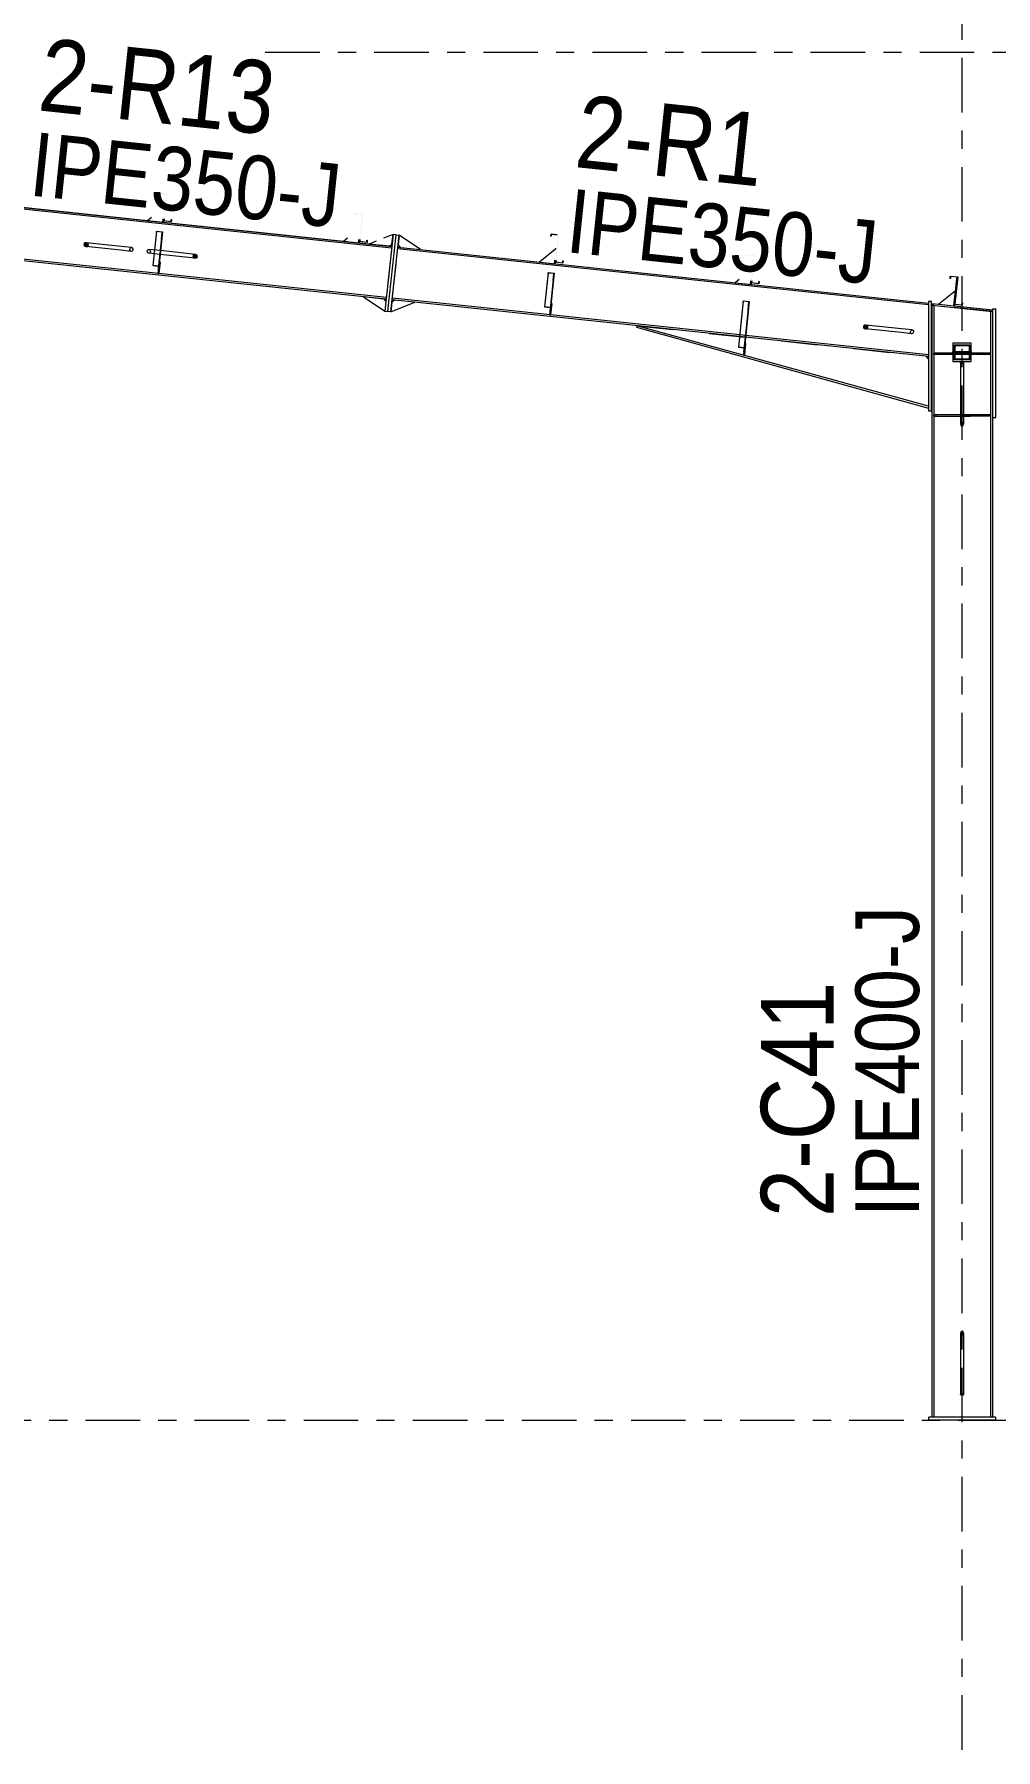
# Model space of a CAD drawing. Header units: millimetres. Extents: x -94 to 729, y -75 to 499.
# Drawn here: x 464.7 to 517.6, y 164.7 to 259 of the extents above; entities that cross this region are included whole.
import ezdxf

# ---------------------------------------------------------------- set-up
doc = ezdxf.new("R2010")
doc.units = ezdxf.units.MM
for name, pattern in [('XKITLINE00', [0]), ('XKITLINE02', [4, 2, -2]), ('XKITLINE03', [6, 3, -1, 1, -1])]:
    doc.linetypes.add(name, pattern=pattern)
for name, color, linetype, lineweight in [('Part', 2, 'Continuous', 0), ('PartMark', 7, 'Continuous', 0), ('S-grid', 1, 'Continuous', 0)]:
    doc.layers.add(name, color=color, linetype=linetype, lineweight=lineweight)
doc.styles.add('ARIAL', font='ARIAL.TTF')

# ---------------------------------------------------------------- blocks, each defined once
blk = doc.blocks.new('*A283')
at = {"layer": 'Part'}
blk.add_hatch(color=3, dxfattribs=at).paths.add_polyline_path([(515.706, 244.11), (515.718, 244.22), (515.733, 244.218), (515.719, 244.094), (515.305, 244.138), (515.463, 245.631), (515.078, 245.671), (515.067, 245.562), (515.052, 245.564), (515.065, 245.688), (515.479, 245.644), (515.322, 244.151)], flags=17)
blk = doc.blocks.new('*A284')
at = {"layer": 'Part'}
blk.add_hatch(color=3, dxfattribs=at).paths.add_polyline_path([(504.518, 245.29), (504.53, 245.4), (504.545, 245.398), (504.531, 245.274), (504.117, 245.318), (504.275, 246.811), (503.89, 246.852), (503.879, 246.742), (503.864, 246.744), (503.877, 246.868), (504.291, 246.824), (504.134, 245.331)], flags=17)
blk = doc.blocks.new('*A285')
at = {"layer": 'Part'}
blk.add_hatch(color=3, dxfattribs=at).paths.add_polyline_path([(493.745, 246.427), (493.756, 246.536), (493.771, 246.535), (493.758, 246.41), (493.344, 246.454), (493.501, 247.947), (493.117, 247.988), (493.105, 247.879), (493.09, 247.88), (493.103, 248.004), (493.518, 247.961), (493.36, 246.467)], flags=17)
blk = doc.blocks.new('*A286')
at = {"layer": 'Part'}
h = blk.add_hatch(color=3, dxfattribs=at)
h.paths.add_polyline_path([(515.295, 241.085), (515.295, 241.918), (516.128, 241.918), (516.128, 241.085)], flags=17)
h.paths.add_polyline_path([(515.328, 241.885), (515.328, 241.118), (516.095, 241.118), (516.095, 241.885)])
blk = doc.blocks.new('*A288')
at = {"layer": 'Part'}
blk.add_hatch(color=3, dxfattribs=at).paths.add_polyline_path([(503.676, 244.315), (503.679, 244.338), (504.01, 244.303), (503.962, 243.85), (503.946, 243.852), (503.991, 244.282)], flags=17)
blk = doc.blocks.new('*A289')
at = {"layer": 'Part'}
blk.add_hatch(color=3, dxfattribs=at).paths.add_polyline_path([(492.946, 245.862), (492.948, 245.882), (493.28, 245.847), (493.237, 245.446), (493.221, 245.447), (493.261, 245.829)], flags=17)
blk = doc.blocks.new('*A355')
at = {"layer": 'Part'}
blk.add_hatch(color=3, dxfattribs=at).paths.add_polyline_path([(515.706, 244.11), (515.718, 244.22), (515.733, 244.218), (515.719, 244.094), (515.305, 244.138), (515.463, 245.631), (515.078, 245.671), (515.067, 245.562), (515.052, 245.564), (515.065, 245.688), (515.479, 245.644), (515.322, 244.151)], flags=17)
blk = doc.blocks.new('*A356')
at = {"layer": 'Part'}
blk.add_hatch(color=3, dxfattribs=at).paths.add_polyline_path([(504.518, 245.29), (504.53, 245.4), (504.545, 245.398), (504.531, 245.274), (504.117, 245.318), (504.275, 246.811), (503.89, 246.852), (503.879, 246.742), (503.864, 246.744), (503.877, 246.868), (504.291, 246.824), (504.134, 245.331)], flags=17)
blk = doc.blocks.new('*A357')
at = {"layer": 'Part'}
blk.add_hatch(color=3, dxfattribs=at).paths.add_polyline_path([(493.745, 246.427), (493.756, 246.536), (493.771, 246.535), (493.758, 246.41), (493.344, 246.454), (493.501, 247.947), (493.117, 247.988), (493.105, 247.879), (493.09, 247.88), (493.103, 248.004), (493.518, 247.961), (493.36, 246.467)], flags=17)
blk = doc.blocks.new('*A361')
at = {"layer": 'Part'}
blk.add_hatch(color=3, dxfattribs=at).paths.add_polyline_path([(515.711, 237.674), (515.77, 237.641), (515.795, 237.561), (515.77, 237.481), (515.711, 237.447), (515.652, 237.481), (515.628, 237.561), (515.652, 237.641)], flags=17)
blk = doc.blocks.new('*A362')
at = {"layer": 'Part'}
blk.add_hatch(color=3, dxfattribs=at).paths.add_polyline_path([(515.711, 187.698), (515.77, 187.665), (515.795, 187.585), (515.77, 187.505), (515.711, 187.471), (515.652, 187.505), (515.628, 187.585), (515.652, 187.665)], flags=17)
blk = doc.blocks.new('*A369')
at = {"layer": 'Part'}
blk.add_hatch(color=3, dxfattribs=at).paths.add_polyline_path([(482.971, 247.563), (482.983, 247.672), (482.997, 247.671), (482.984, 247.547), (482.57, 247.59), (482.728, 249.084), (482.343, 249.124), (482.331, 249.015), (482.317, 249.016), (482.33, 249.141), (482.744, 249.097), (482.586, 247.604)], flags=17)
blk = doc.blocks.new('*A370')
at = {"layer": 'Part'}
blk.add_hatch(color=3, dxfattribs=at).paths.add_polyline_path([(472.197, 248.699), (472.209, 248.809), (472.224, 248.807), (472.211, 248.683), (471.796, 248.727), (471.954, 250.22), (471.569, 250.261), (471.558, 250.151), (471.543, 250.153), (471.556, 250.277), (471.97, 250.233), (471.813, 248.74)], flags=17)
blk = doc.blocks.new('*A374')
at = {"layer": 'Part'}
blk.add_hatch(color=3, dxfattribs=at).paths.add_polyline_path([(473.602, 246.867), (473.644, 246.824), (473.656, 246.771), (473.633, 246.721), (473.583, 246.688), (473.519, 246.681), (473.458, 246.701), (473.416, 246.744), (473.405, 246.797), (473.427, 246.847), (473.477, 246.88), (473.541, 246.888)], flags=17)
blk = doc.blocks.new('*A376')
at = {"layer": 'Part'}
blk.add_hatch(color=3, dxfattribs=at).paths.add_polyline_path([(510.483, 242.977), (510.525, 242.934), (510.536, 242.881), (510.514, 242.831), (510.464, 242.798), (510.4, 242.79), (510.338, 242.811), (510.296, 242.854), (510.285, 242.907), (510.307, 242.957), (510.357, 242.99), (510.421, 242.998)], flags=17)
blk = doc.blocks.new('*A377')
at = {"layer": 'Part'}
blk.add_hatch(color=3, dxfattribs=at).paths.add_polyline_path([(467.609, 247.499), (467.65, 247.457), (467.662, 247.403), (467.639, 247.353), (467.59, 247.32), (467.526, 247.313), (467.465, 247.333), (467.424, 247.376), (467.412, 247.429), (467.435, 247.479), (467.484, 247.513), (467.548, 247.52)], flags=17)
blk = doc.blocks.new('*A378')
at = {"layer": 'Part'}
blk.add_hatch(color=3, dxfattribs=at).paths.add_polyline_path([(482.971, 247.563), (482.983, 247.672), (482.997, 247.671), (482.984, 247.547), (482.57, 247.59), (482.728, 249.084), (482.343, 249.124), (482.331, 249.015), (482.317, 249.016), (482.33, 249.141), (482.744, 249.097), (482.586, 247.604)], flags=17)
blk = doc.blocks.new('*A379')
at = {"layer": 'Part'}
blk.add_hatch(color=3, dxfattribs=at).paths.add_polyline_path([(472.197, 248.699), (472.209, 248.809), (472.224, 248.807), (472.211, 248.683), (471.796, 248.727), (471.954, 250.22), (471.569, 250.261), (471.558, 250.151), (471.543, 250.153), (471.556, 250.277), (471.97, 250.233), (471.813, 248.74)], flags=17)
blk = doc.blocks.new('*A383')
at = {"layer": 'Part'}
blk.add_hatch(color=3, dxfattribs=at).paths.add_polyline_path([(471.399, 248.135), (471.401, 248.155), (471.732, 248.12), (471.69, 247.718), (471.673, 247.72), (471.714, 248.102)], flags=17)
blk = doc.blocks.new('*A1138')
at = {"layer": 'S-grid', "color": 1, "linetype": 'XKITLINE03', "lineweight": 0}
blk.add_line((477.383, 258.009), (599.838, 258.009), dxfattribs=at)
blk = doc.blocks.new('*A1139')
at = {"layer": 'S-grid', "color": 1, "linetype": 'XKITLINE03', "lineweight": 0}
blk.add_line((-54.497, 182.8), (599.838, 182.8), dxfattribs=at)
blk = doc.blocks.new('*A1487')
at = {"layer": 'Part', "color": 7, "linetype": 'XKITLINE02', "lineweight": 0}
for p, q in [((385.061, 254.859), (385.061, 257.583)), ((385.061, 257.583), (386.012, 257.583)), ((386.029, 257.597), (386.012, 257.583)), ((386.029, 257.597), (386.13, 257.679)), ((386.842, 257.604), (386.13, 257.679)), ((386.13, 257.679), (386.13, 257.678)), ((396.373, 256.598), (395.503, 256.69)), ((407.146, 255.462), (406.276, 255.554)), ((386.536, 254.703), (386.205, 254.738)), ((386.546, 254.794), (386.214, 254.829)), ((417.92, 254.326), (417.05, 254.417)), ((428.693, 253.189), (427.823, 253.281)), ((439.467, 252.053), (438.597, 252.145)), ((450.241, 250.917), (449.37, 251.008)), ((461.014, 249.78), (460.144, 249.872)), ((471.788, 248.644), (470.918, 248.736)), ((482.561, 247.507), (481.691, 247.599)), ((484.22, 247.333), (483.101, 247.451)), ((484.344, 247.319), (484.038, 244.419))]:
    blk.add_line(p, q, dxfattribs=at)
at = {"layer": 'Part', "color": 2, "linetype": 'XKITLINE00', "lineweight": 0}
for p, q in [((386.029, 257.597), (386.13, 257.678)), ((484.334, 247.228), (386.029, 257.597)), ((386.13, 257.678), (484.344, 247.319)), ((395.503, 256.69), (386.842, 257.604)), ((406.276, 255.554), (396.373, 256.598)), ((386.214, 254.829), (385.061, 254.951)), ((386.205, 254.738), (385.061, 254.859)), ((484.038, 244.419), (386.536, 254.703)), ((484.048, 244.51), (386.546, 254.794)), ((417.05, 254.417), (407.146, 255.462)), ((427.823, 253.281), (417.92, 254.326)), ((438.597, 252.145), (428.693, 253.189)), ((449.37, 251.008), (439.467, 252.053)), ((460.144, 249.872), (450.241, 250.917)), ((470.918, 248.736), (461.014, 249.78)), ((481.691, 247.599), (471.788, 248.644)), ((483.101, 247.451), (482.561, 247.507)), ((484.344, 247.319), (484.22, 247.333))]:
    blk.add_line(p, q, dxfattribs=at)
blk = doc.blocks.new('*A1490')
at = {"layer": 'Part', "color": 2, "linetype": 'XKITLINE00', "lineweight": 0}
for p, q in [((515.052, 245.564), (515.065, 245.688)), ((515.067, 245.562), (515.052, 245.564)), ((515.065, 245.688), (515.479, 245.644)), ((515.078, 245.671), (515.067, 245.562)), ((515.463, 245.631), (515.078, 245.671)), ((515.305, 244.138), (515.463, 245.631)), ((515.479, 245.644), (515.322, 244.151)), ((515.719, 244.094), (515.305, 244.138)), ((515.322, 244.151), (515.706, 244.11)), ((515.706, 244.11), (515.718, 244.22)), ((515.718, 244.22), (515.733, 244.218)), ((515.733, 244.218), (515.719, 244.094))]:
    blk.add_line(p, q, dxfattribs=at)
blk = doc.blocks.new('*A1491')
at = {"layer": 'Part', "color": 2, "linetype": 'XKITLINE00', "lineweight": 0}
for p, q in [((504.117, 245.318), (504.129, 245.434)), ((504.531, 245.274), (504.117, 245.318)), ((504.144, 245.432), (504.134, 245.331)), ((504.134, 245.331), (504.518, 245.29)), ((504.518, 245.29), (504.529, 245.391)), ((504.529, 245.391), (504.53, 245.4)), ((504.53, 245.4), (504.545, 245.398)), ((504.544, 245.39), (504.531, 245.274)), ((504.545, 245.398), (504.544, 245.39))]:
    blk.add_line(p, q, dxfattribs=at)
blk = doc.blocks.new('*A1492')
at = {"layer": 'Part', "color": 2, "linetype": 'XKITLINE00', "lineweight": 0}
for p, q in [((493.09, 247.88), (493.103, 248.004)), ((493.103, 248.004), (493.443, 247.969)), ((493.105, 247.879), (493.09, 247.88)), ((493.117, 247.988), (493.105, 247.879)), ((493.441, 247.954), (493.117, 247.988)), ((493.344, 246.454), (493.356, 246.57)), ((493.758, 246.41), (493.344, 246.454)), ((493.371, 246.568), (493.36, 246.467)), ((493.36, 246.467), (493.745, 246.427)), ((493.745, 246.427), (493.755, 246.528)), ((493.755, 246.528), (493.756, 246.536)), ((493.756, 246.536), (493.771, 246.535)), ((493.77, 246.526), (493.758, 246.41)), ((493.771, 246.535), (493.77, 246.526))]:
    blk.add_line(p, q, dxfattribs=at)
blk = doc.blocks.new('*A1493')
at = {"layer": 'Part', "color": 2, "linetype": 'XKITLINE00', "lineweight": 0}
for p, q in [((515.295, 241.085), (515.295, 241.918)), ((515.295, 241.918), (516.128, 241.918)), ((515.328, 241.118), (515.328, 241.885)), ((515.328, 241.885), (516.095, 241.885)), ((516.095, 241.885), (516.095, 241.118)), ((516.128, 241.918), (516.128, 241.085)), ((516.128, 241.085), (515.295, 241.085)), ((516.095, 241.118), (515.328, 241.118))]:
    blk.add_line(p, q, dxfattribs=at)
blk = doc.blocks.new('*A1496')
at = {"layer": 'Part', "color": 2, "linetype": 'XKITLINE00', "lineweight": 0}
for p, q in [((514.045, 244.103), (514.045, 182.967)), ((514.153, 244.091), (514.045, 244.103)), ((514.153, 244.091), (514.153, 241.46)), ((517.378, 243.751), (517.27, 243.763)), ((517.27, 243.763), (517.27, 241.46)), ((517.378, 243.751), (517.378, 182.967)), ((514.153, 241.377), (514.153, 182.967)), ((517.27, 241.377), (517.27, 182.967))]:
    blk.add_line(p, q, dxfattribs=at)
at = {"layer": 'Part', "color": 7, "linetype": 'XKITLINE02', "lineweight": 0}
for p, q in [((517.27, 243.763), (514.153, 244.091)), ((514.153, 241.46), (514.153, 241.377)), ((517.27, 241.46), (517.27, 241.377)), ((517.378, 182.967), (514.045, 182.967))]:
    blk.add_line(p, q, dxfattribs=at)
blk = doc.blocks.new('*A1497')
at = {"layer": 'Part', "color": 2, "linetype": 'XKITLINE00', "lineweight": 0}
for p, q in [((517.545, 182.967), (513.878, 182.967)), ((513.878, 182.8), (513.878, 182.967)), ((517.545, 182.967), (517.545, 182.8)), ((517.545, 182.8), (513.878, 182.8))]:
    blk.add_line(p, q, dxfattribs=at)
blk = doc.blocks.new('*A1498')
at = {"layer": 'Part', "color": 2, "linetype": 'XKITLINE00', "lineweight": 0}
for p, q in [((497.82, 242.965), (497.796, 242.877)), ((497.796, 242.877), (513.861, 238.44)), ((513.861, 238.535), (497.82, 242.965)), ((513.861, 241.152), (513.74, 241.286))]:
    blk.add_line(p, q, dxfattribs=at)
at = {"layer": 'Part', "color": 7, "linetype": 'XKITLINE02', "lineweight": 0}
for p, q in [((497.82, 242.965), (513.74, 241.286)), ((513.861, 241.152), (513.861, 238.44))]:
    blk.add_line(p, q, dxfattribs=at)
blk = doc.blocks.new('*A1499')
at = {"layer": 'Part', "color": 7, "linetype": 'XKITLINE02', "lineweight": 0}
for p, q in [((484.37, 244.384), (484.675, 247.284)), ((513.861, 244.206), (513.861, 241.273)), ((503.802, 242.334), (503.471, 242.369)), ((503.812, 242.425), (503.481, 242.46))]:
    blk.add_line(p, q, dxfattribs=at)
at = {"layer": 'Part', "color": 2, "linetype": 'XKITLINE00', "lineweight": 0}
for p, q in [((513.861, 244.114), (484.666, 247.193)), ((484.675, 247.284), (513.861, 244.206)), ((503.471, 242.369), (484.37, 244.384)), ((503.481, 242.46), (484.379, 244.475)), ((513.861, 241.365), (503.812, 242.425)), ((513.861, 241.273), (503.802, 242.334))]:
    blk.add_line(p, q, dxfattribs=at)
blk = doc.blocks.new('*A1500')
at = {"layer": 'Part', "color": 2, "linetype": 'XKITLINE00', "lineweight": 0}
for p, q in [((503.701, 241.376), (503.741, 241.756)), ((503.808, 241.994), (503.743, 241.372)), ((503.767, 241.998), (503.808, 241.994)), ((503.743, 241.372), (503.701, 241.376))]:
    blk.add_line(p, q, dxfattribs=at)
at = {"layer": 'Part', "color": 7, "linetype": 'XKITLINE02', "lineweight": 0}
for p, q in [((503.715, 241.501), (503.756, 241.496)), ((503.741, 241.756), (503.767, 241.998))]:
    blk.add_line(p, q, dxfattribs=at)
blk = doc.blocks.new('*A1501')
at = {"layer": 'Part', "color": 7, "linetype": 'XKITLINE02', "lineweight": 0}
for p, q in [((503.767, 241.998), (503.701, 241.376)), ((503.715, 241.501), (503.756, 241.496)), ((503.743, 241.372), (503.808, 241.994)), ((503.808, 241.994), (503.767, 241.998)), ((503.701, 241.376), (503.743, 241.372))]:
    blk.add_line(p, q, dxfattribs=at)
blk = doc.blocks.new('*A1502')
at = {"layer": 'Part', "color": 7, "linetype": 'XKITLINE02', "lineweight": 0}
for p, q in [((503.679, 244.338), (503.409, 241.777)), ((503.991, 244.282), (503.699, 241.513)), ((503.716, 241.512), (504.01, 244.303)), ((503.409, 241.777), (503.723, 241.744)), ((503.41, 241.789), (503.741, 241.754)), ((503.699, 241.513), (503.716, 241.512))]:
    blk.add_line(p, q, dxfattribs=at)
blk = doc.blocks.new('*A1503')
at = {"layer": 'Part', "color": 2, "linetype": 'XKITLINE00', "lineweight": 0}
for p, q in [((503.676, 244.315), (503.409, 241.777)), ((503.676, 244.315), (503.679, 244.338)), ((503.991, 244.282), (503.676, 244.315)), ((503.679, 244.338), (504.01, 244.303)), ((504.01, 244.303), (503.741, 241.756)), ((503.946, 243.852), (503.991, 244.282)), ((503.946, 243.852), (503.699, 241.513)), ((503.946, 243.852), (503.962, 243.85)), ((503.409, 241.777), (503.723, 241.744)), ((503.699, 241.513), (503.716, 241.512))]:
    blk.add_line(p, q, dxfattribs=at)
at = {"layer": 'Part', "color": 7, "linetype": 'XKITLINE02', "lineweight": 0}
for p, q in [((503.741, 241.754), (503.41, 241.789)), ((503.741, 241.756), (503.716, 241.512))]:
    blk.add_line(p, q, dxfattribs=at)
blk = doc.blocks.new('*A1504')
at = {"layer": 'Part', "color": 2, "linetype": 'XKITLINE00', "lineweight": 0}
blk.add_line((503.458, 245.504), (503.238, 245.327), dxfattribs=at)
at = {"layer": 'Part', "color": 7, "linetype": 'XKITLINE02', "lineweight": 0}
for p, q in [((503.238, 245.327), (504.067, 245.239)), ((504.067, 245.239), (504.088, 245.438))]:
    blk.add_line(p, q, dxfattribs=at)
blk = doc.blocks.new('*A1505')
at = {"layer": 'Part', "color": 2, "linetype": 'XKITLINE00', "lineweight": 0}
for p, q in [((504.088, 245.438), (504.067, 245.239)), ((504.117, 245.318), (504.108, 245.235))]:
    blk.add_line(p, q, dxfattribs=at)
at = {"layer": 'Part', "color": 7, "linetype": 'XKITLINE02', "lineweight": 0}
for p, q in [((504.108, 245.235), (504.067, 245.239)), ((504.117, 245.318), (504.129, 245.434))]:
    blk.add_line(p, q, dxfattribs=at)
blk = doc.blocks.new('*A1506')
at = {"layer": 'Part', "color": 2, "linetype": 'XKITLINE00', "lineweight": 0}
for p, q in [((493.038, 243.562), (493.075, 243.912)), ((493.145, 244.179), (493.08, 243.557)), ((493.104, 244.183), (493.145, 244.179))]:
    blk.add_line(p, q, dxfattribs=at)
at = {"layer": 'Part', "color": 7, "linetype": 'XKITLINE02', "lineweight": 0}
for p, q in [((493.08, 243.557), (493.038, 243.562)), ((493.052, 243.686), (493.093, 243.682)), ((493.075, 243.912), (493.104, 244.183))]:
    blk.add_line(p, q, dxfattribs=at)
blk = doc.blocks.new('*A1507')
at = {"layer": 'Part', "color": 7, "linetype": 'XKITLINE02', "lineweight": 0}
for p, q in [((493.104, 244.183), (493.038, 243.562)), ((493.038, 243.562), (493.08, 243.557)), ((493.052, 243.686), (493.093, 243.682)), ((493.08, 243.557), (493.145, 244.179)), ((493.145, 244.179), (493.104, 244.183))]:
    blk.add_line(p, q, dxfattribs=at)
blk = doc.blocks.new('*A1508')
at = {"layer": 'Part', "color": 7, "linetype": 'XKITLINE02', "lineweight": 0}
for p, q in [((492.948, 245.882), (492.75, 244.001)), ((493.261, 245.829), (493.037, 243.707)), ((493.054, 243.706), (493.28, 245.847)), ((492.75, 244.001), (493.065, 243.968)), ((492.751, 244.014), (493.083, 243.979)), ((493.037, 243.707), (493.054, 243.706))]:
    blk.add_line(p, q, dxfattribs=at)
blk = doc.blocks.new('*A1509')
at = {"layer": 'Part', "color": 2, "linetype": 'XKITLINE00', "lineweight": 0}
for p, q in [((492.946, 245.862), (492.75, 244.001)), ((492.946, 245.862), (492.948, 245.882)), ((493.261, 245.829), (492.946, 245.862)), ((492.948, 245.882), (493.28, 245.847)), ((493.221, 245.447), (493.037, 243.707)), ((493.28, 245.847), (493.075, 243.912)), ((493.221, 245.447), (493.261, 245.829)), ((493.221, 245.447), (493.237, 245.446)), ((492.75, 244.001), (493.065, 243.968)), ((493.037, 243.707), (493.054, 243.706))]:
    blk.add_line(p, q, dxfattribs=at)
at = {"layer": 'Part', "color": 7, "linetype": 'XKITLINE02', "lineweight": 0}
for p, q in [((492.751, 244.014), (493.083, 243.979)), ((493.054, 243.706), (493.075, 243.912))]:
    blk.add_line(p, q, dxfattribs=at)
blk = doc.blocks.new('*A1510')
at = {"layer": 'Part', "color": 2, "linetype": 'XKITLINE00', "lineweight": 0}
for p, q in [((493.314, 246.574), (493.293, 246.375)), ((493.344, 246.454), (493.335, 246.371))]:
    blk.add_line(p, q, dxfattribs=at)
at = {"layer": 'Part', "color": 7, "linetype": 'XKITLINE02', "lineweight": 0}
for p, q in [((493.335, 246.371), (493.293, 246.375)), ((493.344, 246.454), (493.356, 246.57))]:
    blk.add_line(p, q, dxfattribs=at)
blk = doc.blocks.new('*A1511')
at = {"layer": 'Part', "color": 2, "linetype": 'XKITLINE00', "lineweight": 0}
for p, q in [((515.412, 245.551), (515.255, 244.059)), ((515.454, 245.546), (515.412, 245.551)), ((515.305, 244.138), (515.296, 244.055))]:
    blk.add_line(p, q, dxfattribs=at)
at = {"layer": 'Part', "color": 7, "linetype": 'XKITLINE02', "lineweight": 0}
for p, q in [((515.305, 244.138), (515.454, 245.546)), ((515.296, 244.055), (515.255, 244.059))]:
    blk.add_line(p, q, dxfattribs=at)
blk = doc.blocks.new('*A1512')
at = {"layer": 'Part', "color": 2, "linetype": 'XKITLINE00', "lineweight": 0}
blk.add_line((515.342, 244.888), (514.426, 244.146), dxfattribs=at)
at = {"layer": 'Part', "color": 7, "linetype": 'XKITLINE02', "lineweight": 0}
for p, q in [((515.255, 244.059), (515.342, 244.888)), ((514.426, 244.146), (515.255, 244.059))]:
    blk.add_line(p, q, dxfattribs=at)
blk = doc.blocks.new('*A1518')
at = {"layer": 'Part', "color": 2, "linetype": 'XKITLINE00', "lineweight": 0}
for p, q in [((515.211, 241.46), (514.153, 241.46)), ((514.153, 241.377), (514.153, 241.46)), ((517.27, 241.46), (516.211, 241.46)), ((517.27, 241.46), (517.27, 241.377)), ((515.211, 241.377), (514.153, 241.377)), ((517.27, 241.377), (516.211, 241.377))]:
    blk.add_line(p, q, dxfattribs=at)
at = {"layer": 'Part', "color": 7, "linetype": 'XKITLINE02', "lineweight": 0}
for p, q in [((514.278, 241.377), (514.278, 241.46)), ((516.211, 241.46), (515.211, 241.46)), ((517.145, 241.377), (517.145, 241.46)), ((516.211, 241.377), (515.211, 241.377))]:
    blk.add_line(p, q, dxfattribs=at)
blk = doc.blocks.new('*A1519')
at = {"layer": 'Part', "color": 7, "linetype": 'XKITLINE02', "lineweight": 0}
for p, q in [((515.211, 241.46), (515.211, 241.543)), ((515.211, 241.543), (516.211, 241.543)), ((516.211, 241.46), (515.211, 241.46)), ((516.211, 241.543), (516.211, 241.46))]:
    blk.add_line(p, q, dxfattribs=at)
blk = doc.blocks.new('*A1520')
at = {"layer": 'Part', "color": 2, "linetype": 'XKITLINE00', "lineweight": 0}
for p, q in [((516.211, 242.002), (515.211, 242.002)), ((515.211, 242.002), (515.211, 241.002)), ((516.211, 241.002), (516.211, 242.002)), ((515.211, 241.002), (516.211, 241.002))]:
    blk.add_line(p, q, dxfattribs=at)
blk = doc.blocks.new('*A1521')
at = {"layer": 'Part', "color": 2, "linetype": 'XKITLINE00', "lineweight": 0}
for p, q in [((515.628, 238.066), (514.153, 238.066)), ((514.153, 237.983), (515.628, 237.983)), ((517.27, 238.066), (515.795, 238.066)), ((517.27, 237.983), (515.795, 237.983))]:
    blk.add_line(p, q, dxfattribs=at)
at = {"layer": 'Part', "color": 7, "linetype": 'XKITLINE02', "lineweight": 0}
for p, q in [((514.153, 238.066), (514.153, 237.983)), ((514.278, 237.983), (514.278, 238.066)), ((515.795, 238.066), (515.628, 238.066)), ((515.795, 237.983), (515.628, 237.983)), ((517.145, 237.983), (517.145, 238.066)), ((517.27, 238.066), (517.27, 237.983))]:
    blk.add_line(p, q, dxfattribs=at)
blk = doc.blocks.new('*A1522')
at = {"layer": 'Part', "color": 7, "linetype": 'XKITLINE02', "lineweight": 0}
for p, q in [((517.27, 238.066), (514.153, 238.066)), ((514.153, 237.983), (514.153, 238.066)), ((514.153, 237.983), (517.27, 237.983)), ((514.278, 237.983), (514.278, 238.066)), ((517.145, 237.983), (517.145, 238.066)), ((517.27, 237.983), (517.27, 238.066))]:
    blk.add_line(p, q, dxfattribs=at)
blk = doc.blocks.new('*A1523')
at = {"layer": 'Part', "color": 2, "linetype": 'XKITLINE00', "lineweight": 0}
for p, q in [((517.395, 237.899), (517.395, 243.899)), ((517.395, 243.899), (517.561, 243.899)), ((517.561, 237.899), (517.561, 243.899)), ((517.561, 237.899), (517.395, 237.899))]:
    blk.add_line(p, q, dxfattribs=at)
blk = doc.blocks.new('*A1525')
at = {"layer": 'Part', "color": 2, "linetype": 'XKITLINE00', "lineweight": 0}
for p, q in [((514.053, 244.186), (514.045, 244.103)), ((514.045, 244.103), (517.378, 243.751)), ((514.053, 244.186), (517.387, 243.834)), ((517.378, 243.751), (517.387, 243.834))]:
    blk.add_line(p, q, dxfattribs=at)
blk = doc.blocks.new('*A1526')
at = {"layer": 'Part', "color": 2, "linetype": 'XKITLINE00', "lineweight": 0}
for p, q in [((514.028, 244.289), (513.861, 244.289)), ((513.861, 244.289), (513.861, 238.289)), ((514.028, 238.289), (514.028, 244.289)), ((513.861, 238.289), (514.028, 238.289))]:
    blk.add_line(p, q, dxfattribs=at)
blk = doc.blocks.new('*A1695')
at = {"layer": 'S-grid', "color": 1, "linetype": 'XKITLINE03', "lineweight": 0}
blk.add_line((515.711, 164.687), (515.711, 301.476), dxfattribs=at)
blk = doc.blocks.new('*A1697')
at = {"layer": 'Part', "color": 2, "linetype": 'XKITLINE00', "lineweight": 0}
for p, q in [((482.541, 247.711), (482.52, 247.512)), ((482.57, 247.59), (482.561, 247.507))]:
    blk.add_line(p, q, dxfattribs=at)
at = {"layer": 'Part', "color": 7, "linetype": 'XKITLINE02', "lineweight": 0}
for p, q in [((482.561, 247.507), (482.52, 247.512)), ((482.57, 247.59), (482.582, 247.706))]:
    blk.add_line(p, q, dxfattribs=at)
blk = doc.blocks.new('*A1698')
at = {"layer": 'Part', "color": 2, "linetype": 'XKITLINE00', "lineweight": 0}
blk.add_line((471.137, 248.914), (470.918, 248.736), dxfattribs=at)
at = {"layer": 'Part', "color": 7, "linetype": 'XKITLINE02', "lineweight": 0}
for p, q in [((470.918, 248.736), (471.746, 248.648)), ((471.746, 248.648), (471.767, 248.847))]:
    blk.add_line(p, q, dxfattribs=at)
blk = doc.blocks.new('*A1699')
at = {"layer": 'Part', "color": 2, "linetype": 'XKITLINE00', "lineweight": 0}
for p, q in [((471.767, 248.847), (471.746, 248.648)), ((471.796, 248.727), (471.788, 248.644))]:
    blk.add_line(p, q, dxfattribs=at)
at = {"layer": 'Part', "color": 7, "linetype": 'XKITLINE02', "lineweight": 0}
for p, q in [((471.788, 248.644), (471.746, 248.648)), ((471.796, 248.727), (471.809, 248.843))]:
    blk.add_line(p, q, dxfattribs=at)
blk = doc.blocks.new('*A1711')
at = {"layer": 'Part', "color": 2, "linetype": 'XKITLINE00', "lineweight": 0}
for p, q in [((515.052, 245.564), (515.065, 245.688)), ((515.067, 245.562), (515.052, 245.564)), ((515.065, 245.688), (515.479, 245.644)), ((515.078, 245.671), (515.067, 245.562)), ((515.463, 245.631), (515.078, 245.671)), ((515.305, 244.138), (515.463, 245.631)), ((515.479, 245.644), (515.322, 244.151)), ((515.719, 244.094), (515.305, 244.138)), ((515.322, 244.151), (515.706, 244.11)), ((515.706, 244.11), (515.718, 244.22)), ((515.718, 244.22), (515.733, 244.218)), ((515.733, 244.218), (515.719, 244.094))]:
    blk.add_line(p, q, dxfattribs=at)
blk = doc.blocks.new('*A1712')
at = {"layer": 'Part', "color": 2, "linetype": 'XKITLINE00', "lineweight": 0}
for p, q in [((504.117, 245.318), (504.129, 245.434)), ((504.531, 245.274), (504.117, 245.318)), ((504.144, 245.432), (504.134, 245.331)), ((504.134, 245.331), (504.518, 245.29)), ((504.518, 245.29), (504.529, 245.391)), ((504.529, 245.391), (504.53, 245.4)), ((504.53, 245.4), (504.545, 245.398)), ((504.544, 245.39), (504.531, 245.274)), ((504.545, 245.398), (504.544, 245.39))]:
    blk.add_line(p, q, dxfattribs=at)
blk = doc.blocks.new('*A1713')
at = {"layer": 'Part', "color": 2, "linetype": 'XKITLINE00', "lineweight": 0}
for p, q in [((493.09, 247.88), (493.103, 248.004)), ((493.103, 248.004), (493.443, 247.969)), ((493.105, 247.879), (493.09, 247.88)), ((493.117, 247.988), (493.105, 247.879)), ((493.441, 247.954), (493.117, 247.988)), ((493.344, 246.454), (493.356, 246.57)), ((493.758, 246.41), (493.344, 246.454)), ((493.371, 246.568), (493.36, 246.467)), ((493.36, 246.467), (493.745, 246.427)), ((493.745, 246.427), (493.755, 246.528)), ((493.755, 246.528), (493.756, 246.536)), ((493.756, 246.536), (493.771, 246.535)), ((493.77, 246.526), (493.758, 246.41)), ((493.771, 246.535), (493.77, 246.526))]:
    blk.add_line(p, q, dxfattribs=at)
blk = doc.blocks.new('*A1718')
at = {"layer": 'Part', "color": 7, "linetype": 'XKITLINE02', "lineweight": 0}
for p, q in [((515.628, 240.93), (515.652, 240.973)), ((515.628, 240.93), (515.628, 240.221)), ((515.652, 240.886), (515.628, 240.93)), ((515.652, 240.973), (515.711, 240.991)), ((515.711, 240.868), (515.652, 240.886)), ((515.711, 240.991), (515.77, 240.973)), ((515.77, 240.886), (515.711, 240.868)), ((515.77, 240.973), (515.795, 240.93)), ((515.795, 240.93), (515.77, 240.886)), ((515.795, 240.93), (515.795, 240.221))]:
    blk.add_line(p, q, dxfattribs=at)
at = {"layer": 'Part', "color": 2, "linetype": 'XKITLINE00', "lineweight": 0}
for p, q in [((515.628, 240.221), (515.628, 237.561)), ((515.795, 240.221), (515.795, 237.561)), ((515.652, 237.641), (515.628, 237.561)), ((515.711, 237.674), (515.652, 237.641)), ((515.77, 237.641), (515.711, 237.674)), ((515.795, 237.561), (515.77, 237.641)), ((515.628, 237.561), (515.652, 237.481)), ((515.652, 237.481), (515.711, 237.447)), ((515.711, 237.447), (515.77, 237.481)), ((515.77, 237.481), (515.795, 237.561))]:
    blk.add_line(p, q, dxfattribs=at)
blk = doc.blocks.new('*A1719')
at = {"layer": 'Part', "color": 2, "linetype": 'XKITLINE00', "lineweight": 0}
for p, q in [((515.652, 187.665), (515.628, 187.585)), ((515.711, 187.698), (515.652, 187.665)), ((515.77, 187.665), (515.711, 187.698)), ((515.795, 187.585), (515.77, 187.665)), ((515.628, 187.585), (515.628, 184.925)), ((515.628, 187.585), (515.652, 187.505)), ((515.652, 187.505), (515.711, 187.471)), ((515.711, 187.471), (515.77, 187.505)), ((515.77, 187.505), (515.795, 187.585)), ((515.795, 187.585), (515.795, 184.925))]:
    blk.add_line(p, q, dxfattribs=at)
at = {"layer": 'Part', "color": 7, "linetype": 'XKITLINE02', "lineweight": 0}
for p, q in [((515.628, 184.925), (515.628, 184.216)), ((515.795, 184.925), (515.795, 184.216)), ((515.628, 184.216), (515.652, 184.259)), ((515.652, 184.172), (515.628, 184.216)), ((515.652, 184.259), (515.711, 184.277)), ((515.711, 184.154), (515.652, 184.172)), ((515.711, 184.277), (515.77, 184.259)), ((515.77, 184.172), (515.711, 184.154)), ((515.77, 184.259), (515.795, 184.216)), ((515.795, 184.216), (515.77, 184.172))]:
    blk.add_line(p, q, dxfattribs=at)
blk = doc.blocks.new('*A1725')
at = {"layer": 'Part', "color": 2, "linetype": 'XKITLINE00', "lineweight": 0}
for p, q in [((482.57, 247.59), (482.582, 247.706)), ((482.984, 247.547), (482.57, 247.59)), ((482.597, 247.705), (482.586, 247.604)), ((482.586, 247.604), (482.971, 247.563)), ((482.971, 247.563), (482.982, 247.664)), ((482.982, 247.664), (482.983, 247.672)), ((482.983, 247.672), (482.997, 247.671)), ((482.997, 247.663), (482.984, 247.547)), ((482.997, 247.671), (482.997, 247.663))]:
    blk.add_line(p, q, dxfattribs=at)
blk = doc.blocks.new('*A1726')
at = {"layer": 'Part', "color": 2, "linetype": 'XKITLINE00', "lineweight": 0}
for p, q in [((471.796, 248.727), (471.809, 248.843)), ((472.211, 248.683), (471.796, 248.727)), ((471.824, 248.841), (471.813, 248.74)), ((471.813, 248.74), (472.197, 248.699)), ((472.197, 248.699), (472.208, 248.801)), ((472.208, 248.801), (472.209, 248.809)), ((472.209, 248.809), (472.224, 248.807)), ((472.223, 248.799), (472.211, 248.683)), ((472.224, 248.807), (472.223, 248.799))]:
    blk.add_line(p, q, dxfattribs=at)
blk = doc.blocks.new('*A1730')
at = {"layer": 'Part', "color": 7, "linetype": 'XKITLINE02', "lineweight": 0}
for p, q in [((470.897, 247.062), (470.914, 247.112)), ((470.903, 247.009), (470.897, 247.062)), ((470.914, 247.112), (470.949, 247.147)), ((470.949, 247.147), (470.993, 247.156)), ((471.624, 247.09), (470.993, 247.156)), ((470.993, 247.156), (471.035, 247.138)), ((471.035, 247.138), (471.062, 247.097)), ((471.062, 247.097), (471.068, 247.044)), ((470.93, 246.968), (470.903, 247.009)), ((470.972, 246.949), (470.93, 246.968)), ((471.016, 246.959), (470.972, 246.949)), ((471.602, 246.883), (470.972, 246.949)), ((471.051, 246.993), (471.016, 246.959)), ((471.068, 247.044), (471.051, 246.993))]:
    blk.add_line(p, q, dxfattribs=at)
at = {"layer": 'Part', "color": 2, "linetype": 'XKITLINE00', "lineweight": 0}
for p, q in [((473.541, 246.888), (471.624, 247.09)), ((473.519, 246.681), (471.602, 246.883)), ((473.427, 246.847), (473.405, 246.797)), ((473.405, 246.797), (473.416, 246.744)), ((473.416, 246.744), (473.458, 246.701)), ((473.477, 246.88), (473.427, 246.847)), ((473.458, 246.701), (473.519, 246.681)), ((473.541, 246.888), (473.477, 246.88)), ((473.519, 246.681), (473.583, 246.688)), ((473.602, 246.867), (473.541, 246.888)), ((473.583, 246.688), (473.633, 246.721)), ((473.644, 246.824), (473.602, 246.867)), ((473.633, 246.721), (473.656, 246.771)), ((473.656, 246.771), (473.644, 246.824))]:
    blk.add_line(p, q, dxfattribs=at)
blk = doc.blocks.new('*A1731')
at = {"layer": 'Part', "color": 2, "linetype": 'XKITLINE00', "lineweight": 0}
for p, q in [((510.307, 242.957), (510.285, 242.907)), ((510.285, 242.907), (510.296, 242.854)), ((510.296, 242.854), (510.338, 242.811)), ((510.357, 242.99), (510.307, 242.957)), ((510.338, 242.811), (510.4, 242.79)), ((510.421, 242.998), (510.357, 242.99)), ((510.4, 242.79), (510.464, 242.798)), ((512.366, 242.583), (510.4, 242.79)), ((512.387, 242.79), (510.421, 242.998)), ((510.483, 242.977), (510.421, 242.998)), ((510.464, 242.798), (510.514, 242.831)), ((510.525, 242.934), (510.483, 242.977)), ((510.514, 242.831), (510.536, 242.881)), ((510.536, 242.881), (510.525, 242.934))]:
    blk.add_line(p, q, dxfattribs=at)
at = {"layer": 'Part', "color": 7, "linetype": 'XKITLINE02', "lineweight": 0}
for p, q in [((512.947, 242.522), (512.366, 242.583)), ((512.969, 242.729), (512.387, 242.79)), ((512.873, 242.634), (512.89, 242.685)), ((512.879, 242.581), (512.873, 242.634)), ((512.906, 242.54), (512.879, 242.581)), ((512.89, 242.685), (512.925, 242.72)), ((512.947, 242.522), (512.906, 242.54)), ((512.925, 242.72), (512.969, 242.729)), ((512.992, 242.531), (512.947, 242.522)), ((512.969, 242.729), (513.01, 242.711)), ((513.027, 242.566), (512.992, 242.531)), ((513.01, 242.711), (513.038, 242.669)), ((513.044, 242.616), (513.027, 242.566)), ((513.038, 242.669), (513.044, 242.616))]:
    blk.add_line(p, q, dxfattribs=at)
blk = doc.blocks.new('*A1732')
at = {"layer": 'Part', "color": 2, "linetype": 'XKITLINE00', "lineweight": 0}
for p, q in [((467.435, 247.479), (467.412, 247.429)), ((467.412, 247.429), (467.424, 247.376)), ((467.424, 247.376), (467.465, 247.333)), ((467.484, 247.513), (467.435, 247.479)), ((467.465, 247.333), (467.526, 247.313)), ((467.548, 247.52), (467.484, 247.513)), ((467.526, 247.313), (467.59, 247.32)), ((469.442, 247.111), (467.526, 247.313)), ((469.464, 247.318), (467.548, 247.52)), ((467.609, 247.499), (467.548, 247.52)), ((467.59, 247.32), (467.639, 247.353)), ((467.65, 247.457), (467.609, 247.499)), ((467.639, 247.353), (467.662, 247.403)), ((467.662, 247.403), (467.65, 247.457))]:
    blk.add_line(p, q, dxfattribs=at)
at = {"layer": 'Part', "color": 7, "linetype": 'XKITLINE02', "lineweight": 0}
for p, q in [((470.014, 247.05), (469.442, 247.111)), ((470.035, 247.257), (469.464, 247.318)), ((469.938, 247.163), (469.955, 247.214)), ((469.944, 247.11), (469.938, 247.163)), ((469.972, 247.069), (469.944, 247.11)), ((469.955, 247.214), (469.991, 247.248)), ((470.014, 247.05), (469.972, 247.069)), ((469.991, 247.248), (470.035, 247.257)), ((470.058, 247.06), (470.014, 247.05)), ((470.035, 247.257), (470.077, 247.239)), ((470.094, 247.094), (470.058, 247.06)), ((470.077, 247.239), (470.105, 247.198)), ((470.111, 247.145), (470.094, 247.094)), ((470.105, 247.198), (470.111, 247.145))]:
    blk.add_line(p, q, dxfattribs=at)
blk = doc.blocks.new('*A1733')
at = {"layer": 'Part', "color": 2, "linetype": 'XKITLINE00', "lineweight": 0}
for p, q in [((482.57, 247.59), (482.582, 247.706)), ((482.984, 247.547), (482.57, 247.59)), ((482.597, 247.705), (482.586, 247.604)), ((482.586, 247.604), (482.971, 247.563)), ((482.971, 247.563), (482.982, 247.664)), ((482.982, 247.664), (482.983, 247.672)), ((482.983, 247.672), (482.997, 247.671)), ((482.997, 247.663), (482.984, 247.547)), ((482.997, 247.671), (482.997, 247.663))]:
    blk.add_line(p, q, dxfattribs=at)
blk = doc.blocks.new('*A1734')
at = {"layer": 'Part', "color": 2, "linetype": 'XKITLINE00', "lineweight": 0}
for p, q in [((471.796, 248.727), (471.809, 248.843)), ((472.211, 248.683), (471.796, 248.727)), ((471.824, 248.841), (471.813, 248.74)), ((471.813, 248.74), (472.197, 248.699)), ((472.197, 248.699), (472.208, 248.801)), ((472.208, 248.801), (472.209, 248.809)), ((472.209, 248.809), (472.224, 248.807)), ((472.223, 248.799), (472.211, 248.683)), ((472.224, 248.807), (472.223, 248.799))]:
    blk.add_line(p, q, dxfattribs=at)
blk = doc.blocks.new('*A1738')
at = {"layer": 'Part', "color": 2, "linetype": 'XKITLINE00', "lineweight": 0}
for p, q in [((484.134, 243.738), (484.58, 247.965)), ((484.3, 243.721), (484.745, 247.947)), ((484.58, 247.965), (484.745, 247.947)), ((484.3, 243.721), (484.134, 243.738))]:
    blk.add_line(p, q, dxfattribs=at)
blk = doc.blocks.new('*A1739')
at = {"layer": 'Part', "color": 2, "linetype": 'XKITLINE00', "lineweight": 0}
for p, q in [((484.414, 247.982), (483.968, 243.756)), ((484.134, 243.738), (484.58, 247.965)), ((484.58, 247.965), (484.414, 247.982)), ((483.968, 243.756), (484.134, 243.738))]:
    blk.add_line(p, q, dxfattribs=at)
blk = doc.blocks.new('*A1740')
at = {"layer": 'Part', "color": 2, "linetype": 'XKITLINE00', "lineweight": 0}
for p, q in [((482.795, 244.55), (483.968, 243.756)), ((483.914, 244.432), (484.025, 244.295))]:
    blk.add_line(p, q, dxfattribs=at)
at = {"layer": 'Part', "color": 7, "linetype": 'XKITLINE02', "lineweight": 0}
for p, q in [((483.914, 244.432), (482.795, 244.55)), ((484.025, 244.295), (483.968, 243.756))]:
    blk.add_line(p, q, dxfattribs=at)
blk = doc.blocks.new('*A1741')
at = {"layer": 'Part', "color": 7, "linetype": 'XKITLINE02', "lineweight": 0}
for p, q in [((484.356, 244.26), (484.3, 243.721)), ((485.613, 244.253), (484.494, 244.371))]:
    blk.add_line(p, q, dxfattribs=at)
at = {"layer": 'Part', "color": 2, "linetype": 'XKITLINE00', "lineweight": 0}
for p, q in [((484.3, 243.721), (485.613, 244.253)), ((484.494, 244.371), (484.356, 244.26))]:
    blk.add_line(p, q, dxfattribs=at)
blk = doc.blocks.new('*A1742')
at = {"layer": 'Part', "color": 2, "linetype": 'XKITLINE00', "lineweight": 0}
for p, q in [((483.495, 247.61), (483.101, 247.451)), ((484.414, 247.982), (483.889, 247.77)), ((484.22, 247.333), (484.357, 247.444))]:
    blk.add_line(p, q, dxfattribs=at)
at = {"layer": 'Part', "color": 7, "linetype": 'XKITLINE02', "lineweight": 0}
for p, q in [((483.101, 247.451), (484.22, 247.333)), ((484.357, 247.444), (484.414, 247.982))]:
    blk.add_line(p, q, dxfattribs=at)
blk = doc.blocks.new('*A1743')
at = {"layer": 'Part', "color": 7, "linetype": 'XKITLINE02', "lineweight": 0}
for p, q in [((484.745, 247.947), (484.689, 247.409)), ((484.8, 247.271), (485.919, 247.153))]:
    blk.add_line(p, q, dxfattribs=at)
at = {"layer": 'Part', "color": 2, "linetype": 'XKITLINE00', "lineweight": 0}
for p, q in [((484.689, 247.409), (484.8, 247.271)), ((485.919, 247.153), (484.745, 247.947))]:
    blk.add_line(p, q, dxfattribs=at)
blk = doc.blocks.new('*A1744')
at = {"layer": 'Part', "color": 2, "linetype": 'XKITLINE00', "lineweight": 0}
for p, q in [((493.361, 247.188), (492.465, 246.463)), ((493.381, 247.204), (493.361, 247.188))]:
    blk.add_line(p, q, dxfattribs=at)
at = {"layer": 'Part', "color": 7, "linetype": 'XKITLINE02', "lineweight": 0}
for p, q in [((492.465, 246.463), (493.293, 246.375)), ((493.293, 246.375), (493.314, 246.574))]:
    blk.add_line(p, q, dxfattribs=at)
blk = doc.blocks.new('*A1745')
at = {"layer": 'Part', "color": 2, "linetype": 'XKITLINE00', "lineweight": 0}
for p, q in [((471.491, 245.834), (471.528, 246.184)), ((471.598, 246.452), (471.533, 245.83)), ((471.557, 246.456), (471.598, 246.452))]:
    blk.add_line(p, q, dxfattribs=at)
at = {"layer": 'Part', "color": 7, "linetype": 'XKITLINE02', "lineweight": 0}
for p, q in [((471.528, 246.184), (471.557, 246.456)), ((471.533, 245.83), (471.491, 245.834)), ((471.504, 245.959), (471.546, 245.954))]:
    blk.add_line(p, q, dxfattribs=at)
blk = doc.blocks.new('*A1746')
at = {"layer": 'Part', "color": 7, "linetype": 'XKITLINE02', "lineweight": 0}
for p, q in [((471.557, 246.456), (471.491, 245.834)), ((471.533, 245.83), (471.598, 246.452)), ((471.598, 246.452), (471.557, 246.456)), ((471.491, 245.834), (471.533, 245.83)), ((471.504, 245.959), (471.546, 245.954))]:
    blk.add_line(p, q, dxfattribs=at)
blk = doc.blocks.new('*A1747')
at = {"layer": 'Part', "color": 7, "linetype": 'XKITLINE02', "lineweight": 0}
for p, q in [((471.401, 248.155), (471.202, 246.273)), ((471.714, 248.102), (471.49, 245.98)), ((471.507, 245.978), (471.732, 248.12)), ((471.202, 246.273), (471.517, 246.24)), ((471.204, 246.287), (471.535, 246.252)), ((471.49, 245.98), (471.507, 245.978))]:
    blk.add_line(p, q, dxfattribs=at)
blk = doc.blocks.new('*A1748')
at = {"layer": 'Part', "color": 2, "linetype": 'XKITLINE00', "lineweight": 0}
for p, q in [((471.399, 248.135), (471.202, 246.273)), ((471.399, 248.135), (471.401, 248.155)), ((471.714, 248.102), (471.399, 248.135)), ((471.401, 248.155), (471.732, 248.12)), ((471.732, 248.12), (471.528, 246.184)), ((471.673, 247.72), (471.714, 248.102)), ((471.673, 247.72), (471.49, 245.98)), ((471.69, 247.718), (471.673, 247.72)), ((471.202, 246.273), (471.517, 246.24)), ((471.49, 245.98), (471.507, 245.978))]:
    blk.add_line(p, q, dxfattribs=at)
at = {"layer": 'Part', "color": 7, "linetype": 'XKITLINE02', "lineweight": 0}
for p, q in [((471.204, 246.287), (471.535, 246.252)), ((471.528, 246.184), (471.507, 245.978))]:
    blk.add_line(p, q, dxfattribs=at)
blk = doc.blocks.new('*A1757')
at = {"layer": 'Part', "color": 2, "linetype": 'XKITLINE00', "lineweight": 0}
blk.add_line((481.911, 247.777), (481.691, 247.599), dxfattribs=at)
at = {"layer": 'Part', "color": 7, "linetype": 'XKITLINE02', "lineweight": 0}
for p, q in [((481.691, 247.599), (482.52, 247.512)), ((482.52, 247.512), (482.541, 247.711))]:
    blk.add_line(p, q, dxfattribs=at)
blk = doc.blocks.new('*A2384')
at = {"layer": 'PartMark', "color": 7, "style": 'ARIAL', "width": 0.85}
blk.add_text('IPE400-J', height=3.5, rotation=90.00021, dxfattribs=at).set_placement((513.345, 193.967))
at = {"layer": 'PartMark', "color": 3, "style": 'ARIAL', "width": 0.85}
blk.add_text('2-C41', height=4, rotation=90.00021, dxfattribs=at).set_placement((508.645, 193.967))
blk = doc.blocks.new('*A2385')
at = {"layer": 'PartMark', "color": 3, "style": 'ARIAL', "width": 0.85}
blk.add_text('2-R13', height=4, rotation=-6.02179, dxfattribs=at).set_placement((464.821, 254.809))
at = {"layer": 'PartMark', "color": 7, "style": 'ARIAL', "width": 0.85}
blk.add_text('IPE350-J', height=3.5, rotation=-6.02179, dxfattribs=at).set_placement((464.328, 250.134))
blk = doc.blocks.new('*A2386')
at = {"layer": 'PartMark', "color": 3, "style": 'ARIAL', "width": 0.85}
blk.add_text('2-R1', height=4, rotation=-6.02179, dxfattribs=at).set_placement((494.339, 251.695))
at = {"layer": 'PartMark', "color": 7, "style": 'ARIAL', "width": 0.85}
blk.add_text('IPE350-J', height=3.5, rotation=-6.02179, dxfattribs=at).set_placement((493.846, 247.021))

msp = doc.modelspace()

# ---------------------------------------------------------------- block references
at = {"lineweight": 0}
for name in ['*A1695', '*A1138', '*A2385', '*A1487', '*A2386', '*A370', '*A379', '*A369', '*A378', '*A1698', '*A1747', '*A1748', '*A383', '*A1699', '*A1726', '*A1734', '*A285', '*A357', '*A1492', '*A1713', '*A377', '*A1732', '*A1730', '*A1757', '*A1697', '*A1725', '*A1733', '*A1742', '*A1739', '*A1738', '*A1499', '*A1743', '*A1744', '*A1745', '*A1746', '*A374', '*A1510', '*A284', '*A356', '*A1508', '*A1509', '*A289', '*A1504', '*A1505', '*A1491', '*A1712', '*A283', '*A355', '*A1490', '*A1711', '*A1511', '*A1740', '*A1741', '*A1502', '*A1503', '*A288', '*A1526', '*A1512', '*A1506', '*A1507', '*A1525', '*A1496', '*A1523', '*A1498', '*A376', '*A1731', '*A1500', '*A1501', '*A1518', '*A1520', '*A1519', '*A286', '*A1493', '*A1718', '*A1521', '*A1522', '*A361', '*A2384', '*A362', '*A1719', '*A1139', '*A1497']:
    msp.add_blockref(name, (0, 0), dxfattribs=at)

doc.saveas('drawing.dxf')
